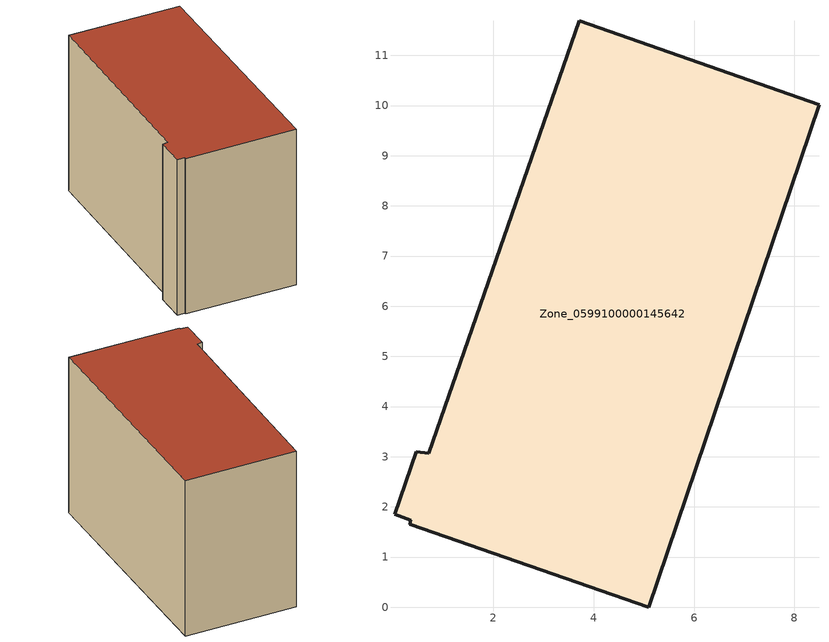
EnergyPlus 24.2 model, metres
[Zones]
Zone_0599100000145642
 floor ground (C_G): 8.49,10.02 5.1,0 0.33,1.66 0.35,1.74 0.03,1.85 0.46,3.1 0.71,3.07 3.71,11.69 z0
 wall outside (C_F): 0.71,3.07 0.46,3.1 0.03,1.85 0.35,1.74 0.33,1.66 5.1,0 8.49,10.02 3.71,11.69 0.71,3.07 z0:7.53
 roof outside (C_R): 0.33,1.66 5.1,0 8.49,10.02 3.71,11.69 0.71,3.07 0.46,3.1 0.03,1.85 0.35,1.74 z7.53
[BUILDING]
Pand.0599100000145642: North Axis=0; Terrain=City; Loads Convergence Tolerance Value=0.04; Temperature Convergence Tolerance Value=0.4; Solar Distribution=FullExterior; Maximum Number of Warmup Days=25; Minimum Number of Warmup Days=1
[Site:Location]
Rotterdam.The.Hague.AP_ZH_NLD Design_Conditions: Latitude=51.96; Longitude=4.45; Time Zone=1; Elevation=-4.5
[SITE:GROUNDTEMPERATURE:BUILDINGSURFACE]
18, 18, 18, 18, 18, 18, 18, 18, 18, 18, 18, 18
[MATERIAL] Thermal Absorptance=0.9; Solar Absorptance=0.7; Visible Absorptance=0.7
Name | Roughness | Thickness | Conductivity | Density | Specific Heat
G.TI.1975-1991 | MediumSmooth | 0.15 | 0.288461 | 540 | 1210
F.TI.1975-1991 | Rough | 0.3 | 0.230769 | 1920 | 840
R.TI.1975-1991 | MediumRough | 0.2 | 0.153846 | 1500 | 1000
[CONSTRUCTION]
C_G: G.TI.1975-1991
C_F: F.TI.1975-1991
C_R: R.TI.1975-1991
[ZONE]
Zone_0599100000145642: Type=1; Multiplier=1; Ceiling Height=Autocalculate; Volume=Autocalculate; Floor Area=autocalculate; Part of Total Floor Area=Yes
[ZONEINFILTRATION:DESIGNFLOWRATE]
Infil_Zone_0599100000145642: Zone or ZoneList or Space or SpaceList=Zone_0599100000145642; Schedule=AlwaysOn; Design Flow Rate Calculation Method=Flow/Area; Flow Rate per Floor Area=0.003; Constant Term Coefficient=1; Temperature Term Coefficient=0; Velocity Term Coefficient=0; Velocity Squared Term Coefficient=0
[HVACTEMPLATE:ZONE:IDEALLOADSAIRSYSTEM]
Zone_0599100000145642: Maximum Heating Supply Air Temperature=50; Minimum Cooling Supply Air Temperature=13; Maximum Heating Supply Air Humidity Ratio=0.0156; Minimum Cooling Supply Air Humidity Ratio=0.0077; Heating Limit=NoLimit; Cooling Limit=NoLimit; Dehumidification Control Type=ConstantSensibleHeatRatio; Cooling Sensible Heat Ratio=0.7; Dehumidification Setpoint=60; Humidification Control Type=None; Humidification Setpoint=30; Outdoor Air Method=None; Outdoor Air Flow Rate per Person=0.00944; Outdoor Air Flow Rate per Zone Floor Area=0; Outdoor Air Flow Rate per Zone=0; Demand Controlled Ventilation Type=None; Outdoor Air Economizer Type=NoEconomizer; Heat Recovery Type=None; Sensible Heat Recovery Effectiveness=0.7; Latent Heat Recovery Effectiveness=0.65
[ZONECONTROL:THERMOSTAT]
ThermostatControl_Zone_0599100000145642: Zone or ZoneList=Zone_0599100000145642; Control Type Schedule=DualSetpointControlType; Control 1=Thermostat_Zone_0599100000145642; Temperature Difference Between Cutout And Setpoint=0
[THERMOSTATSETPOINT:DUALSETPOINT]
Thermostat_Zone_0599100000145642: Heating Setpoint Temperature Schedule=HeatingSetpoint_Zone_0599100000145642; Cooling Setpoint Temperature Schedule=CoolingSetpoint_Zone_0599100000145642
[SCHEDULE:COMPACT]
HeatingSetpoint_Zone_0599100000145642: Through: 12/31, For: AllDays, Until: 24:00, 21
CoolingSetpoint_Zone_0599100000145642: Through: 12/31, For: AllDays, Until: 24:00, 24
DualSetpointControlType: Through: 12/31, For: AllDays, Until: 24:00, 4
AlwaysOn: Through: 12/31, For: AllDays, Until: 24:00, 1
